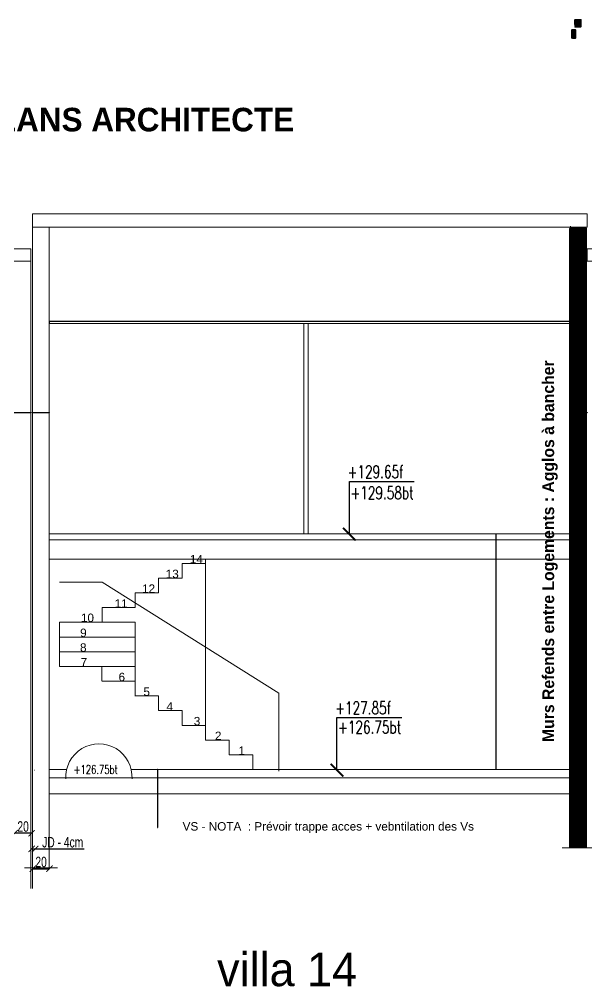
# Model space of a CAD drawing. Header units: metres. Extents: x -12536 to 12621, y -17191 to 9596.
# Drawn here: x -4413 to -3738, y -6672 to -5522 of the extents above; entities that cross this region are included whole.
import ezdxf
from ezdxf.enums import TextEntityAlignment as Align
from ezdxf.lldxf.tags import DXFTag

# ---------------------------------------------------------------- set-up
doc = ezdxf.new("R2010")
doc.units = ezdxf.units.M
doc.header["$MEASUREMENT"] = 0
doc.header["$PDMODE"] = 2
doc.header["$PDSIZE"] = 0.25
for name, color, linetype, lineweight in [('B-COT', 1, 'Continuous', 18), ('B-HAC', 8, 'Continuous', 9), ('B-TEXT-NIVEAU', 3, 'Continuous', 20), ('B-VOILE-BA', 7, 'Continuous', 60)]:
    doc.layers.add(name, color=color, linetype=linetype, lineweight=lineweight)
for name, color, linetype in [('B-HATCH-RELEVE', 7, 'Continuous'), ('Calque commun', 7, 'Continuous'), ('Cotations', 7, 'Continuous')]:
    doc.layers.add(name, color=color, linetype=linetype)
doc.styles.add('Arial3', font='arial.ttf', dxfattribs={"height": 0.1})
doc.styles.add('Arial4', font='arial.ttf', dxfattribs={"height": 0.165})
doc.styles.add('Century Gothic', font='GOTHICB.TTF', dxfattribs={"height": 0.4})
doc.styles.add('Century Gothic4', font='GOTHIC.TTF', dxfattribs={"height": 0.4})
doc.styles.add('TEXTE', font='arial.ttf', dxfattribs={"width": 0.7})
doc.styles.add('TEXTE100', font='romans.shx', dxfattribs={"width": 0.7, "height": 0.3})
doc.styles.add('Verdana3', font='verdana.ttf', dxfattribs={"height": 0.064})
tags = doc.linetypes.add('HIDDEN', pattern=[0.375, 0.25, -0.125]).pattern_tags.tags
tags[6:7] = [DXFTag(74, 4), DXFTag(75, 0), DXFTag(340, '0'), DXFTag(46, 1.0), DXFTag(50, 0.0), DXFTag(44, 0.0), DXFTag(45, 0.0)]
tags[4:5] = [DXFTag(74, 4), DXFTag(75, 0), DXFTag(340, '0'), DXFTag(46, 1.0), DXFTag(50, 0.0), DXFTag(44, 0.0), DXFTag(45, 0.0)]
tags = doc.linetypes.add('HIDDENX2', pattern=[0.75, 0.5, -0.25]).pattern_tags.tags
tags[6:7] = [DXFTag(74, 4), DXFTag(75, 0), DXFTag(340, '0'), DXFTag(46, 1.0), DXFTag(50, 0.0), DXFTag(44, 0.0), DXFTag(45, 0.0)]
tags[4:5] = [DXFTag(74, 4), DXFTag(75, 0), DXFTag(340, '0'), DXFTag(46, 1.0), DXFTag(50, 0.0), DXFTag(44, 0.0), DXFTag(45, 0.0)]
doc.dimstyles.new('COT 50', dxfattribs={"dimscale": 0.05, "dimtxt": 250, "dimasz": 150, "dimexe": 1, "dimexo": 2, "dimgap": 30, "dimtad": 1, "dimdec": 1, "dimrnd": 0.5, "dimzin": 12, "dimdsep": 46, "dimtxsty": 'TEXTE', "dimblk1": 'ARCHTICK', "dimblk2": 'ARCHTICK', "dimsah": 1, "dimcen": 0, "dimdle": 1.5, "dimclrd": 1, "dimclre": 1, "dimclrt": 3, "dimadec": 0, "dimazin": 0, "dimtfac": 1, "dimtdec": 1, "dimtmove": 0, "dimatfit": 3, "dimldrblk": 'ARCHTICK', "dimfxl": 1, "dimtolj": 1, "dimtzin": 0, "dimarcsym": 0})
doc.dimstyles.new('DIM26', dxfattribs={"dimtxt": 0.1, "dimasz": 0.025, "dimexe": 0.1, "dimexo": 0, "dimgap": 5e-05, "dimtad": 1, "dimzin": 1, "dimdsep": 46, "dimtxsty": 'Arial4', "dimblk": 'ORIGIN', "dimcen": 0.09, "dimdle": 0.1, "dimadec": 0, "dimazin": 0, "dimtfac": 1, "dimtdec": 4, "dimtix": 1, "dimtofl": 0, "dimtmove": 0, "dimatfit": 3, "dimfxl": 0.1, "dimfxlon": 1, "dimfrac": 2, "dimtolj": 1, "dimtzin": 0, "dimarcsym": 2})
doc.dimstyles.new('DIM27', dxfattribs={"dimtxt": 0.064, "dimasz": 0.035, "dimexe": 0.05, "dimexo": 0, "dimgap": 0.05, "dimtad": 1, "dimzin": 1, "dimdsep": 46, "dimtxsty": 'Verdana3', "dimblk": 'ORIGIN', "dimcen": 0.09, "dimdle": 0.05, "dimadec": 0, "dimazin": 0, "dimtfac": 1, "dimtdec": 4, "dimtix": 1, "dimtofl": 0, "dimtmove": 0, "dimatfit": 3, "dimfxl": 0.05, "dimfxlon": 1, "dimfrac": 2, "dimtolj": 1, "dimtzin": 0, "dimarcsym": 2})

# ---------------------------------------------------------------- blocks, each defined once
blk = doc.blocks.new('_ORIGIN')
at = {"color": 0, "linetype": 'ByBlock', "lineweight": -2}
blk.add_line((0, 0), (-1, 0), dxfattribs=at)
blk.add_circle((0, 0), 0.5, dxfattribs=at)
blk = doc.blocks.new('*D1873')
at = {"layer": 'Cotations', "color": 0, "linetype": 'ByBlock', "lineweight": -2, "transparency": 16777216}
for p, q in [((-4248.2, -6413.8), (-4248.3, -6413.8)), ((-4248.2, -6423.8), (-4248.2, -6413.8)), ((-4248.2, -6423.8), (-4248.3, -6423.8))]:
    blk.add_line(p, q, dxfattribs=at)
at = {"layer": 'Defpoints', "color": 0, "linetype": 'Continuous', "transparency": 16777216}
for p in [(-4248.2, -6413.8), (-4248.2, -6413.8), (-4248.2, -6423.8)]:
    blk.add_point(p, dxfattribs=at)
at = {"layer": 'Cotations', "color": 0, "linetype": 'Continuous', "lineweight": -2, "transparency": 16777216, "xscale": 0.02500000037252903, "yscale": 0.02500000037252903, "zscale": 0.02500000037252903}
for p, rotation in [((-4248.2, -6413.8), 90), ((-4248.2, -6423.8), 270)]:
    blk.add_blockref('_ORIGIN', p, dxfattribs=dict(at, rotation=rotation))
at = {"layer": 'Cotations', "color": 7, "linetype": 'Continuous', "lineweight": 5, "transparency": 16777216, "insert": (-4248.2, -6418.8), "char_height": 0.165, "attachment_point": 8, "rotation": 90, "line_spacing_factor": 0.776067, "style": 'Arial4'}
blk.add_mtext('\\A1;10.00', dxfattribs=at)
blk = doc.blocks.new('*D1874')
at = {"layer": 'Cotations', "color": 0, "linetype": 'ByBlock', "lineweight": -2, "transparency": 16777216}
for p, q in [((-4248.2, -6423.8), (-4248.3, -6423.8)), ((-4248.2, -6442.8), (-4248.2, -6423.8)), ((-4248.2, -6442.8), (-4248.3, -6442.8))]:
    blk.add_line(p, q, dxfattribs=at)
at = {"layer": 'Defpoints', "color": 0, "linetype": 'Continuous', "transparency": 16777216}
for p in [(-4248.2, -6423.8), (-4248.2, -6423.8), (-4248.2, -6442.8)]:
    blk.add_point(p, dxfattribs=at)
at = {"layer": 'Cotations', "color": 0, "linetype": 'Continuous', "lineweight": -2, "transparency": 16777216, "xscale": 0.02500000037252903, "yscale": 0.02500000037252903, "zscale": 0.02500000037252903}
for p, rotation in [((-4248.2, -6423.8), 90), ((-4248.2, -6442.8), 270)]:
    blk.add_blockref('_ORIGIN', p, dxfattribs=dict(at, rotation=rotation))
at = {"layer": 'Cotations', "color": 7, "linetype": 'Continuous', "lineweight": 5, "transparency": 16777216, "insert": (-4248.2, -6433.3), "char_height": 0.165, "attachment_point": 8, "rotation": 90, "line_spacing_factor": 0.776067, "style": 'Arial4'}
blk.add_mtext('\\A1;19.00', dxfattribs=at)
blk = doc.blocks.new('*D1875')
at = {"layer": 'Cotations', "color": 0, "linetype": 'ByBlock', "lineweight": -2, "transparency": 16777216}
for p, q in [((-4248.2, -6442.8), (-4248.3, -6442.8)), ((-4248.2, -6482.7), (-4248.2, -6442.8)), ((-4248.2, -6482.7), (-4248.3, -6482.7))]:
    blk.add_line(p, q, dxfattribs=at)
at = {"layer": 'Defpoints', "color": 0, "linetype": 'Continuous', "transparency": 16777216}
for p in [(-4248.2, -6442.8), (-4248.2, -6442.8), (-4248.2, -6482.7)]:
    blk.add_point(p, dxfattribs=at)
at = {"layer": 'Cotations', "color": 0, "linetype": 'Continuous', "lineweight": -2, "transparency": 16777216, "xscale": 0.02500000037252903, "yscale": 0.02500000037252903, "zscale": 0.02500000037252903}
for p, rotation in [((-4248.2, -6442.8), 90), ((-4248.2, -6482.7), 270)]:
    blk.add_blockref('_ORIGIN', p, dxfattribs=dict(at, rotation=rotation))
at = {"layer": 'Cotations', "color": 7, "linetype": 'Continuous', "lineweight": 5, "transparency": 16777216, "insert": (-4248.2, -6462.8), "char_height": 0.165, "attachment_point": 8, "rotation": 90, "line_spacing_factor": 0.776067, "style": 'Arial4'}
blk.add_mtext('\\A1;39.88', dxfattribs=at)
blk = doc.blocks.new('*D1876')
at = {"layer": 'Cotations', "color": 0, "linetype": 'ByBlock', "lineweight": -2, "transparency": 16777216}
for p, q in [((-4248.2, -6413.8), (-4248.3, -6413.8)), ((-4248.2, -6423.8), (-4248.2, -6413.8)), ((-4248.2, -6423.8), (-4248.3, -6423.8))]:
    blk.add_line(p, q, dxfattribs=at)
at = {"layer": 'Defpoints', "color": 0, "linetype": 'Continuous', "transparency": 16777216}
for p in [(-4248.2, -6413.8), (-4248.2, -6413.8), (-4248.2, -6423.8)]:
    blk.add_point(p, dxfattribs=at)
at = {"layer": 'Cotations', "color": 0, "linetype": 'Continuous', "lineweight": -2, "transparency": 16777216, "xscale": 0.02500000037252903, "yscale": 0.02500000037252903, "zscale": 0.02500000037252903}
for p, rotation in [((-4248.2, -6413.8), 90), ((-4248.2, -6423.8), 270)]:
    blk.add_blockref('_ORIGIN', p, dxfattribs=dict(at, rotation=rotation))
at = {"layer": 'Cotations', "color": 7, "linetype": 'Continuous', "lineweight": 5, "transparency": 16777216, "insert": (-4248.2, -6418.8), "char_height": 0.165, "attachment_point": 8, "rotation": 90, "line_spacing_factor": 0.776067, "style": 'Arial4'}
blk.add_mtext('\\A1;10.00', dxfattribs=at)
blk = doc.blocks.new('*D1877')
at = {"layer": 'Cotations', "color": 0, "linetype": 'ByBlock', "lineweight": -2, "transparency": 16777216}
for p, q in [((-4248.2, -6413.8), (-4248.3, -6413.8)), ((-4248.2, -6423.8), (-4248.2, -6413.8)), ((-4248.2, -6423.8), (-4248.3, -6423.8))]:
    blk.add_line(p, q, dxfattribs=at)
at = {"layer": 'Defpoints', "color": 0, "linetype": 'Continuous', "transparency": 16777216}
for p in [(-4248.2, -6413.8), (-4248.2, -6413.8), (-4248.2, -6423.8)]:
    blk.add_point(p, dxfattribs=at)
at = {"layer": 'Cotations', "color": 0, "linetype": 'Continuous', "lineweight": -2, "transparency": 16777216, "xscale": 0.02500000037252903, "yscale": 0.02500000037252903, "zscale": 0.02500000037252903}
for p, rotation in [((-4248.2, -6413.8), 90), ((-4248.2, -6423.8), 270)]:
    blk.add_blockref('_ORIGIN', p, dxfattribs=dict(at, rotation=rotation))
at = {"layer": 'Cotations', "color": 7, "linetype": 'Continuous', "lineweight": 5, "transparency": 16777216, "insert": (-4248.2, -6418.8), "char_height": 0.165, "attachment_point": 8, "rotation": 90, "line_spacing_factor": 0.776067, "style": 'Arial4'}
blk.add_mtext('\\A1;10.00', dxfattribs=at)
blk = doc.blocks.new('*D1881')
at = {"layer": 'Calque commun', "color": 0, "linetype": 'ByBlock', "lineweight": -2, "transparency": 16777216}
for p, q in [((-4397.2, -5989.2), (-4397.2, -5989.3)), ((-4397.1, -5989.3), (-4377.2, -5989.3)), ((-4377.2, -5989.2), (-4377.2, -5989.3)), ((-4377.2, -5989.3), (-4377.2, -5989.3))]:
    blk.add_line(p, q, dxfattribs=at)
at = {"layer": 'Calque commun', "color": 0, "linetype": 'Continuous', "lineweight": -2, "transparency": 16777216}
blk.add_line((-4377.1, -5989.3), (-4377.1, -5989.3), dxfattribs=at)
at = {"layer": 'Defpoints', "color": 0, "linetype": 'Continuous', "transparency": 16777216}
for p in [(-4397.2, -5956.7), (-4377.2, -5956.7), (-4377.2, -5989.3)]:
    blk.add_point(p, dxfattribs=at)
at = {"layer": 'Calque commun', "color": 0, "linetype": 'Continuous', "lineweight": -2, "transparency": 16777216, "xscale": 0.03500000014901161, "yscale": 0.03500000014901161, "zscale": 0.03500000014901161, "rotation": 180}
for p in [(-4397.2, -5989.3), (-4377.2, -5989.3)]:
    blk.add_blockref('_ORIGIN', p, dxfattribs=at)
at = {"layer": 'Calque commun', "color": 170, "linetype": 'Continuous', "lineweight": 5, "transparency": 16777216, "insert": (-4387.2, -5989.2), "char_height": 0.064, "attachment_point": 8, "line_spacing_factor": 0.770449, "style": 'Verdana3'}
blk.add_mtext('\\A1;20.00', dxfattribs=at)
blk = doc.blocks.new('*D1882')
at = {"layer": 'Calque commun', "color": 0, "linetype": 'ByBlock', "lineweight": -2, "transparency": 16777216}
for p, q in [((-3757.2, -5989.2), (-3757.2, -5989.3)), ((-3757.1, -5989.3), (-3737.2, -5989.3)), ((-3737.2, -5989.2), (-3737.2, -5989.3)), ((-3737.2, -5989.3), (-3737.2, -5989.3))]:
    blk.add_line(p, q, dxfattribs=at)
at = {"layer": 'Calque commun', "color": 0, "linetype": 'Continuous', "lineweight": -2, "transparency": 16777216}
blk.add_line((-3737.1, -5989.3), (-3737.1, -5989.3), dxfattribs=at)
at = {"layer": 'Defpoints', "color": 0, "linetype": 'Continuous', "transparency": 16777216}
for p in [(-3757.2, -5956.7), (-3737.2, -5956.7), (-3737.2, -5989.3)]:
    blk.add_point(p, dxfattribs=at)
at = {"layer": 'Calque commun', "color": 0, "linetype": 'Continuous', "lineweight": -2, "transparency": 16777216, "xscale": 0.03500000014901161, "yscale": 0.03500000014901161, "zscale": 0.03500000014901161, "rotation": 180}
for p in [(-3757.2, -5989.3), (-3737.2, -5989.3)]:
    blk.add_blockref('_ORIGIN', p, dxfattribs=at)
at = {"layer": 'Calque commun', "color": 170, "linetype": 'Continuous', "lineweight": 5, "transparency": 16777216, "insert": (-3747.2, -5989.2), "char_height": 0.064, "attachment_point": 8, "line_spacing_factor": 0.770449, "style": 'Verdana3'}
blk.add_mtext('\\A1;20.00', dxfattribs=at)
blk = doc.blocks.new('*D1886')
at = {"layer": 'Cotations', "color": 0, "linetype": 'ByBlock', "lineweight": -2, "transparency": 16777216}
for p, q in [((-3845.3, -6133.8), (-3845.4, -6133.8)), ((-3845.3, -6163.8), (-3845.3, -6133.8)), ((-3845.3, -6163.8), (-3845.4, -6163.8))]:
    blk.add_line(p, q, dxfattribs=at)
at = {"layer": 'Defpoints', "color": 0, "linetype": 'Continuous', "transparency": 16777216}
for p in [(-3845.3, -6133.8), (-3845.3, -6133.8), (-3845.3, -6163.8)]:
    blk.add_point(p, dxfattribs=at)
at = {"layer": 'Cotations', "color": 0, "linetype": 'Continuous', "lineweight": -2, "transparency": 16777216, "xscale": 0.02500000037252903, "yscale": 0.02500000037252903, "zscale": 0.02500000037252903}
for p, rotation in [((-3845.3, -6133.8), 90), ((-3845.3, -6163.8), 270)]:
    blk.add_blockref('_ORIGIN', p, dxfattribs=dict(at, rotation=rotation))
at = {"layer": 'Cotations', "color": 7, "linetype": 'Continuous', "lineweight": 5, "transparency": 16777216, "insert": (-3845.3, -6148.8), "char_height": 0.165, "attachment_point": 8, "rotation": 90, "line_spacing_factor": 0.776067, "style": 'Arial4'}
blk.add_mtext('\\A1;30.00', dxfattribs=at)
blk = doc.blocks.new('*D1887')
at = {"layer": 'Cotations', "color": 0, "linetype": 'ByBlock', "lineweight": -2, "transparency": 16777216}
for p, q in [((-3845.3, -6163.8), (-3845.4, -6163.8)), ((-3845.3, -6413.8), (-3845.3, -6163.8)), ((-3845.3, -6413.8), (-3845.4, -6413.8))]:
    blk.add_line(p, q, dxfattribs=at)
at = {"layer": 'Defpoints', "color": 0, "linetype": 'Continuous', "transparency": 16777216}
for p in [(-3845.3, -6163.8), (-3845.3, -6163.8), (-3845.3, -6413.8)]:
    blk.add_point(p, dxfattribs=at)
at = {"layer": 'Cotations', "color": 0, "linetype": 'Continuous', "lineweight": -2, "transparency": 16777216, "xscale": 0.02500000037252903, "yscale": 0.02500000037252903, "zscale": 0.02500000037252903}
for p, rotation in [((-3845.3, -6163.8), 90), ((-3845.3, -6413.8), 270)]:
    blk.add_blockref('_ORIGIN', p, dxfattribs=dict(at, rotation=rotation))
at = {"layer": 'Cotations', "color": 7, "linetype": 'Continuous', "lineweight": 5, "transparency": 16777216, "insert": (-3845.3, -6288.8), "char_height": 0.165, "attachment_point": 8, "rotation": 90, "line_spacing_factor": 0.776067, "style": 'Arial4'}
blk.add_mtext('\\A1;250.00', dxfattribs=at)
blk = doc.blocks.new('*D1895')
at = {"layer": 'Calque commun', "color": 0, "linetype": 'ByBlock', "lineweight": -2, "transparency": 16777216}
for p, q in [((-4419.2, -5989.2), (-4419.2, -5989.3)), ((-4419.1, -5989.3), (-4399.2, -5989.3)), ((-4399.2, -5989.2), (-4399.2, -5989.3)), ((-4399.2, -5989.3), (-4399.2, -5989.3))]:
    blk.add_line(p, q, dxfattribs=at)
at = {"layer": 'Calque commun', "color": 0, "linetype": 'Continuous', "lineweight": -2, "transparency": 16777216}
blk.add_line((-4399.1, -5989.3), (-4399.1, -5989.3), dxfattribs=at)
at = {"layer": 'Defpoints', "color": 0, "linetype": 'Continuous', "transparency": 16777216}
for p in [(-4419.2, -5956.7), (-4399.2, -5956.7), (-4399.2, -5989.3)]:
    blk.add_point(p, dxfattribs=at)
at = {"layer": 'Calque commun', "color": 0, "linetype": 'Continuous', "lineweight": -2, "transparency": 16777216, "xscale": 0.03500000014901161, "yscale": 0.03500000014901161, "zscale": 0.03500000014901161, "rotation": 180}
for p in [(-4419.2, -5989.3), (-4399.2, -5989.3)]:
    blk.add_blockref('_ORIGIN', p, dxfattribs=at)
at = {"layer": 'Calque commun', "color": 170, "linetype": 'Continuous', "lineweight": 5, "transparency": 16777216, "insert": (-4409.2, -5989.2), "char_height": 0.064, "attachment_point": 8, "line_spacing_factor": 0.770449, "style": 'Verdana3'}
blk.add_mtext('\\A1;20.00', dxfattribs=at)
blk = doc.blocks.new('_ArchTick')
at = {"color": 0, "linetype": 'ByBlock', "const_width": 0.15}
blk.add_lwpolyline([(-0.5, -0.5), (0.5, 0.5)], dxfattribs=at)
blk = doc.blocks.new('*D1864')
at = {"layer": 'B-HATCH-RELEVE', "color": 1, "linetype": 'ByBlock', "lineweight": -2, "transparency": 16777216}
for p, q in [((-4398.2, -6508.2), (-4394, -6508.2)), ((-4398.1, -6508.2), (-4398.1, -6508.2)), ((-4394, -6508.2), (-4394, -6508.2)), ((-4394, -6508.2), (-4335.8, -6508.2))]:
    blk.add_line(p, q, dxfattribs=at)
at = {"layer": 'Defpoints', "color": 0, "transparency": 16777216}
for p in [(-4398.1, -6440.4), (-4394, -6440.4), (-4394, -6508.2)]:
    blk.add_point(p, dxfattribs=at)
at = {"layer": 'B-HATCH-RELEVE', "color": 1, "lineweight": -2, "transparency": 16777216, "xscale": 7.5, "yscale": 7.5, "zscale": 7.5, "rotation": 180}
blk.add_blockref('_ArchTick', (-4398.1, -6508.2), dxfattribs=at)
at = {"layer": 'B-HATCH-RELEVE', "color": 1, "lineweight": -2, "transparency": 16777216, "xscale": 7.5, "yscale": 7.5, "zscale": 7.5}
blk.add_blockref('_ArchTick', (-4394, -6508.2), dxfattribs=at)
at = {"layer": 'B-HATCH-RELEVE', "color": 3, "transparency": 16777216, "insert": (-4361.2, -6500.3), "char_height": 12.5, "attachment_point": 5, "style": 'TEXTE'}
blk.add_mtext('\\A1;JD - 4cm', dxfattribs=at)
blk = doc.blocks.new('*D1865')
at = {"layer": 'B-HATCH-RELEVE', "color": 1, "linetype": 'ByBlock', "lineweight": -2, "transparency": 16777216}
for p, q in [((-4398.2, -6489.5), (-4418.3, -6489.5)), ((-4418.2, -6489.5), (-4418.2, -6489.4)), ((-4398.3, -6489.5), (-4398.3, -6489.4))]:
    blk.add_line(p, q, dxfattribs=at)
at = {"layer": 'Defpoints', "color": 0, "transparency": 16777216}
for p in [(-4418.2, -6489.5), (-4418.2, -6489.6), (-4398.3, -6489.6)]:
    blk.add_point(p, dxfattribs=at)
at = {"layer": 'B-HATCH-RELEVE', "color": 1, "lineweight": -2, "transparency": 16777216, "xscale": 7.5, "yscale": 7.5, "zscale": 7.5, "rotation": 180}
blk.add_blockref('_ArchTick', (-4418.2, -6489.5), dxfattribs=at)
at = {"layer": 'B-HATCH-RELEVE', "color": 1, "lineweight": -2, "transparency": 16777216, "xscale": 7.5, "yscale": 7.5, "zscale": 7.5}
blk.add_blockref('_ArchTick', (-4398.3, -6489.5), dxfattribs=at)
at = {"layer": 'B-HATCH-RELEVE', "color": 3, "transparency": 16777216, "insert": (-4408.3, -6481.6), "char_height": 12.5, "attachment_point": 5, "style": 'TEXTE'}
blk.add_mtext('\\A1;20', dxfattribs=at)
blk = doc.blocks.new('*D1866')
at = {"layer": 'B-HATCH-RELEVE', "color": 1, "linetype": 'ByBlock', "lineweight": -2, "transparency": 16777216}
for p, q in [((-4396.9, -6531.7), (-4376.9, -6531.7)), ((-4396.8, -6531.7), (-4396.8, -6531.8)), ((-4377, -6531.7), (-4377, -6531.8))]:
    blk.add_line(p, q, dxfattribs=at)
at = {"layer": 'Defpoints', "color": 0, "transparency": 16777216}
for p in [(-4396.8, -6522.9), (-4377, -6522.9), (-4377, -6531.7)]:
    blk.add_point(p, dxfattribs=at)
at = {"layer": 'B-HATCH-RELEVE', "color": 1, "lineweight": -2, "transparency": 16777216, "xscale": 7.5, "yscale": 7.5, "zscale": 7.5, "rotation": 180}
blk.add_blockref('_ArchTick', (-4396.8, -6531.7), dxfattribs=at)
at = {"layer": 'B-HATCH-RELEVE', "color": 1, "lineweight": -2, "transparency": 16777216, "xscale": 7.5, "yscale": 7.5, "zscale": 7.5}
blk.add_blockref('_ArchTick', (-4377, -6531.7), dxfattribs=at)
at = {"layer": 'B-HATCH-RELEVE', "color": 3, "transparency": 16777216, "insert": (-4386.9, -6523.8), "char_height": 12.5, "attachment_point": 5, "style": 'TEXTE'}
blk.add_mtext('\\A1;20', dxfattribs=at)

msp = doc.modelspace()

# ---------------------------------------------------------------- hatches: boundary and pattern name
at = {"layer": 'B-HAC'}
h = msp.add_hatch(dxfattribs=at)
h.set_pattern_fill('ANSI32', color=1, angle=-90)
h.set_pattern_definition([(315, (194.4358, -10823.8391), (0.265165043, 0.265165043), []), (315, (194.4358, -10824.0159), (0.265165043, 0.265165043), [])])
h.paths.add_polyline_path([(-3738.079, -5770.524), (-3738.065, -6506.839), (-3758.065, -6506.839), (-3758.079, -5770.524)])
h.paths.add_polyline_path([(-3756.001, -5534.41), (-3750.493, -5534.485), (-3750.493, -5544.828), (-3756.001, -5544.754)])
h.paths.add_polyline_path([(-3752.092, -5522.253), (-3744.259, -5522.209), (-3744.233, -5531.481), (-3752.066, -5531.525)])

# ---------------------------------------------------------------- linework, layer by layer
at = {"layer": 'B-TEXT-NIVEAU', "color": 6}
msp.add_arc((-4318.095, -6422.802, -23.81), 39.445, 356.688536, 183.311464, dxfattribs=at)
at = {"layer": 'Calque commun', "color": 7, "linetype": 'Continuous', "lineweight": 20}
for p, q in [((-4397.173, -5809.661), (-4397.173, -5769.395)), ((-4377.174, -5769.395), (-4377.174, -6530.717)), ((-3757.173, -6506.716), (-3757.173, -5768.131)), ((-4399.174, -5809.661), (-4399.174, -5795.019)), ((-4399.174, -6530.717), (-4399.174, -5809.661)), ((-4397.173, -6530.717), (-4397.173, -5809.661)), ((-3757.013, -5880.821), (-4377.013, -5880.821)), ((-4377.013, -5883.821), (-4377.013, -5880.821)), ((-3757.013, -5883.821), (-4377.013, -5883.821)), ((-3757.013, -5883.821), (-3757.013, -5880.821)), ((-4377.174, -6163.821), (-3757.174, -6163.821)), ((-4397.176, -6415.013), (-4397.175, -6413.629)), ((-4377.175, -6413.821), (-4356.503, -6413.821)), ((-4279.686, -6413.821), (-3757.173, -6413.821)), ((-4397.173, -6442.823), (-4397.173, -6423.822)), ((-4377.175, -6417.013), (-4377.175, -6423.822)), ((-4377.175, -6423.822), (-3757.173, -6423.822)), ((-3757.173, -6442.823), (-3757.173, -6423.822)), ((-3757.173, -6442.823), (-4377.013, -6442.823))]:
    msp.add_line(p, q, dxfattribs=at)
at = {"layer": 'Calque commun', "color": 5, "linetype": 'ByBlock', "lineweight": -2}
msp.add_line((-4377.013, -5880.821), (-3757.013, -5880.821), dxfattribs=at)
at = {"layer": 'Calque commun', "color": 15, "linetype": 'Continuous', "lineweight": 20}
for p, q in [((-4074.173, -5883.821), (-4074.173, -6133.821)), ((-4074.173, -5883.821), (-4069.173, -5883.821)), ((-4069.173, -5883.821), (-4069.173, -6133.821)), ((-4074.173, -6133.821), (-4069.173, -6133.821))]:
    msp.add_line(p, q, dxfattribs=at)
at = {"layer": 'Calque commun', "color": 7, "linetype": 'Continuous', "lineweight": 5}
for p, q in [((-4396.998, -5891.034), (-4396.999, -5892.394)), ((-4377.515, -6133.821), (-4365.174, -6133.821)), ((-4365.174, -6133.821), (-4377.175, -6133.821)), ((-4365.174, -6133.821), (-4377.175, -6133.821)), ((-3769.173, -6133.821), (-3757.173, -6133.821)), ((-4394.894, -6414.644), (-4395.093, -6414.644)), ((-4377.515, -6413.821), (-4365.174, -6413.821)), ((-4365.174, -6413.821), (-4377.175, -6413.821)), ((-4365.174, -6413.821), (-4377.175, -6413.821))]:
    msp.add_line(p, q, dxfattribs=at)
at = {"layer": 'Calque commun', "color": 20, "linetype": 'Continuous', "lineweight": 5}
for p, q in [((-4191.2, -6378.82), (-4191.17, -6163.821)), ((-4275.17, -6308.815), (-4274.972, -6308.815))]:
    msp.add_line(p, q, dxfattribs=at)
at = {"layer": 'Calque commun', "color": 7, "linetype": 'HIDDENX2', "lineweight": 20}
for p, q in [((-3727.571, -6506.716), (-3766.777, -6506.716)), ((-4367.571, -6530.717), (-4406.777, -6530.717))]:
    msp.add_line(p, q, dxfattribs=at)
at = {"layer": 'Calque commun', "color": 7, "linetype": 'HIDDEN', "lineweight": 20}
for p, q in [((-4399.174, -6530.717), (-4399.174, -6555.049)), ((-4397.173, -6530.717), (-4397.173, -6555.049))]:
    msp.add_line(p, q, dxfattribs=at)
at = {"layer": 'Calque commun', "color": 20, "linetype": 'Continuous', "lineweight": 5}
for points in [[(-4219.17, -6186.321, 0), (-4219.17, -6168.821, 0), (-4191.17, -6168.821, 0)], [(-4247.17, -6203.821, 0), (-4247.17, -6186.321, 0), (-4219.17, -6186.321, 0)], [(-4275.17, -6221.321, 0), (-4275.17, -6203.821, 0), (-4247.17, -6203.821, 0)], [(-4314.31, -6238.822, 0), (-4314.31, -6221.321, 0), (-4275.17, -6221.321, 0)], [(-4314.508, -6308.814, 0), (-4314.508, -6291.314, 0), (-4365.172, -6291.314, 0)], [(-4275.17, -6326.315, 0), (-4275.17, -6308.815, 0), (-4314.31, -6308.815, 0)], [(-4247.281, -6343.816, 0), (-4247.281, -6326.316, 0), (-4275.308, -6326.316, 0)], [(-4219.254, -6361.317, 0), (-4219.254, -6343.817, 0), (-4247.281, -6343.817, 0)], [(-4191.227, -6378.818, 0), (-4191.227, -6361.319, 0), (-4219.254, -6361.319, 0)], [(-4163.2, -6396.32, 0), (-4163.2, -6378.82, 0), (-4191.227, -6378.82, 0)], [(-4135.173, -6413.821, 0), (-4135.173, -6396.321, 0), (-4163.2, -6396.321, 0)]]:
    msp.add_polyline3d(points, dxfattribs=at)
at = {"layer": 'Cotations', "color": 20, "linetype": 'Continuous', "lineweight": 5}
for p, q in [((-4365.172, -6191.315), (-4314.322, -6191.315)), ((-4275.17, -6291.322), (-4275.17, -6308.815)), ((-4104.017, -6413.822), (-4104.017, -6322.953))]:
    msp.add_line(p, q, dxfattribs=at)
msp.add_polyline3d([(-4314.322, -6191.315, 0), (-4104.017, -6322.953, 0), (-4104.017, -6415.823, 0)], dxfattribs=at)

# ---------------------------------------------------------------- texts
at = {"layer": 'B-TEXT-NIVEAU', "style": 'TEXTE100', "width": 0.7}
for s, height, p in [('+129.65f', 15, (-4022.216, -6067.515, -34.014)), ('+129.58bt', 15, (-4018.845, -6092.444, -34.014)), ('+127.85f', 15, (-4036.995, -6348.084, -34.014)), ('+126.75bt', 15, (-4033.623, -6370.991, -34.014)), ('+126.75bt', 10.5, (-4348.234, -6419.11, -23.81))]:
    msp.add_text(s, height=height, dxfattribs=at).set_placement(p)
at = {"layer": 'B-VOILE-BA', "style": 'Century Gothic'}
msp.add_text('COUPES PLANS ARCHITECTE  ', height=28, dxfattribs=at).set_placement((-4633.023, -5627.35), align=Align.TOP_LEFT)
msp.add_text('Murs Refends entre Logements : Agglos à bancher', height=14, rotation=90, dxfattribs=at).set_placement((-3776.511, -6381.108))
at = {"layer": 'B-VOILE-BA', "style": 'Century Gothic4'}
msp.add_text('villa 14', height=40, dxfattribs=at).set_placement((-4177.461, -6671.322))
at = {"layer": 'Calque commun', "color": 5, "linetype": 'ByBlock', "lineweight": -2, "style": 'Arial3'}
for s, p in [('8', (-4340.602, -6273.822)), ('7', (-4339.84, -6291.314)), ('6', (-4294.74, -6308.815)), ('5', (-4265.151, -6326.316)), ('4', (-4237.681, -6343.817)), ('3', (-4205.241, -6361.319)), ('2', (-4180.111, -6378.82)), ('1', (-4152.057, -6396.321))]:
    msp.add_text(s, height=10, dxfattribs=at).set_placement(p)
at = {"layer": 'Cotations', "color": 5, "linetype": 'ByBlock', "lineweight": -2, "style": 'Arial3'}
for s, p in [('14', (-4209.898, -6168.821)), ('13', (-4238.651, -6186.321)), ('12', (-4266.784, -6203.821)), ('11', (-4299.424, -6221.543)), ('10', (-4339.512, -6238.455)), ('9', (-4340.433, -6256.322))]:
    msp.add_text(s, height=10, dxfattribs=at).set_placement(p)
at = {"layer": 'Cotations', "color": 7, "style": 'Arial3'}
msp.add_text('VS - NOTA  : Prévoir trappe acces + vebntilation des Vs', height=10, dxfattribs=at).set_placement((-4218.539, -6486.383))

# ---------------------------------------------------------------- dimensions: what is measured, and where the dimension line sits
at = {"layer": 'B-HATCH-RELEVE'}
dim = msp.add_aligned_dim(p1=(-4398.112, -6440.368), p2=(-4394.045, -6440.368), distance=-67.828, text='JD - <>cm', dimstyle='COT 50', override={"dimfxl": 0.1, "dimfxlon": 1, "dimarcsym": 2}, dxfattribs=at)
dim.commit()
dim.dimension.update_dxf_attribs({"geometry": '*D1864', "text_midpoint": (-4361.156, -6500.339)})
for p1, p2, distance, picture, middle in [((-4398.283, -6489.553), (-4418.23, -6489.553), -0.081, '*D1865', (-4408.256, -6481.59)), ((-4396.816, -6522.853), (-4376.989, -6522.853), -8.851, '*D1866', (-4386.903, -6523.822))]:
    dim = msp.add_aligned_dim(p1=p1, p2=p2, distance=distance, dimstyle='COT 50', override={"dimfxl": 0.1, "dimfxlon": 1, "dimarcsym": 2}, dxfattribs=at)
    dim.commit()
    dim.dimension.update_dxf_attribs({"geometry": picture, "text_midpoint": middle})
at = {"layer": 'Calque commun', "color": 5, "linetype": 'Continuous', "lineweight": 5}
for p1, p2, picture, middle in [((-4419.173, -5956.662), (-4399.174, -5956.662), '*D1895', (-4409.174, -5989.206)), ((-4397.173, -5956.662), (-4377.174, -5956.662), '*D1881', (-4387.174, -5989.206)), ((-3757.173, -5956.662), (-3737.175, -5956.662), '*D1882', (-3747.174, -5989.206))]:
    dim = msp.add_aligned_dim(p1=p1, p2=p2, distance=-32.628, dimstyle='DIM27', override={"dimclrt": 170}, dxfattribs=at)
    dim.commit()
    dim.dimension.update_dxf_attribs({"geometry": picture, "text_midpoint": middle})
at = {"layer": 'Cotations', "color": 14, "linetype": 'Continuous', "lineweight": 5}
for p1, p2, picture, middle in [((-3845.28, -6163.821), (-3845.28, -6133.821), '*D1886', (-3845.364, -6148.821)), ((-3845.28, -6413.822), (-3845.28, -6163.821), '*D1887', (-3845.364, -6288.821)), ((-4248.218, -6423.822), (-4248.218, -6413.822), '*D1873', (-4248.302, -6418.822)), ((-4248.218, -6423.822), (-4248.218, -6413.822), '*D1876', (-4248.302, -6418.822)), ((-4248.218, -6423.822), (-4248.218, -6413.822), '*D1877', (-4248.302, -6418.822)), ((-4248.218, -6442.822), (-4248.218, -6423.822), '*D1874', (-4248.302, -6433.322)), ((-4248.2181, -6482.6969), (-4248.2181, -6442.8218), '*D1875', (-4248.3024, -6462.7594))]:
    dim = msp.add_aligned_dim(p1=p1, p2=p2, distance=0, dimstyle='DIM26', override={"dimclrt": 7}, dxfattribs=at)
    dim.commit()
    dim.dimension.update_dxf_attribs({"geometry": picture, "text_midpoint": middle})

# ---------------------------------------------------------------- meshes
at = {"layer": 'Calque commun', "color": 7, "linetype": 'Continuous', "lineweight": 20}
mesh = msp.add_polyface(dxfattribs=at)
corners = [(-3737.175, -5753.489), (-4397.173, -5753.489), (-4397.173, -5769.395), (-3737.175, -5769.395)]
mesh.append_faces([[corners[k] for k in face] for face in [(0, 1, 2, 3)]], dxfattribs={"color": 7})
mesh = msp.add_polyface(dxfattribs=at)
corners = [(-4399.174, -5809.661), (-5699.098, -5809.661), (-5699.098, -5795.019), (-4399.174, -5795.019), (-3096.982, -5809.661), (-3737.175, -5809.661), (-3737.175, -5795.019), (-3096.982, -5795.019)]
mesh.append_faces([[corners[k] for k in face] for face in [(0, 1, 2, 3), (4, 5, 6, 7)]], dxfattribs={"color": 7})
mesh = msp.add_polyface(dxfattribs=at)
corners = [(-4377.174, -6140.821), (-4377.174, -6133.821), (-3757.173, -6133.821), (-3757.173, -6140.821)]
mesh.append_faces([[corners[k] for k in face] for face in [(0, 1, 2, 3)]], dxfattribs={"color": 7})
at = {"layer": 'Calque commun', "color": 20, "linetype": 'Continuous', "lineweight": 5}
mesh = msp.add_polyface(dxfattribs=at)
corners = [(-4365.172, -6256.322), (-4275.17, -6256.322), (-4275.17, -6238.822), (-4365.172, -6238.822)]
mesh.append_faces([[corners[k] for k in face] for face in [(0, 1, 2, 3)]], dxfattribs={"color": 20})
mesh = msp.add_polyface(dxfattribs=at)
corners = [(-4275.17, -6273.822), (-4365.16, -6273.822), (-4365.16, -6256.322), (-4275.17, -6256.322)]
mesh.append_faces([[corners[k] for k in face] for face in [(0, 1, 2, 3)]], dxfattribs={"color": 20})
mesh = msp.add_polyface(dxfattribs=at)
corners = [(-4365.16, -6291.322), (-4275.17, -6291.322), (-4275.17, -6273.822), (-4365.16, -6273.822)]
mesh.append_faces([[corners[k] for k in face] for face in [(0, 1, 2, 3)]], dxfattribs={"color": 20})

# ---------------------------------------------------------------- leaders
at = {"layer": 'B-COT'}
for points in [[(-4020.146, -6134.077), (-4020.146, -6071.306), (-3942.999, -6071.306)], [(-4034.925, -6414.645), (-4034.925, -6351.875), (-3957.778, -6351.875)]]:
    msp.add_leader(points, dimstyle='COT 50', override={"dimasz": 300, "dimtad": 0}, dxfattribs=at)

doc.saveas('drawing.dxf')
